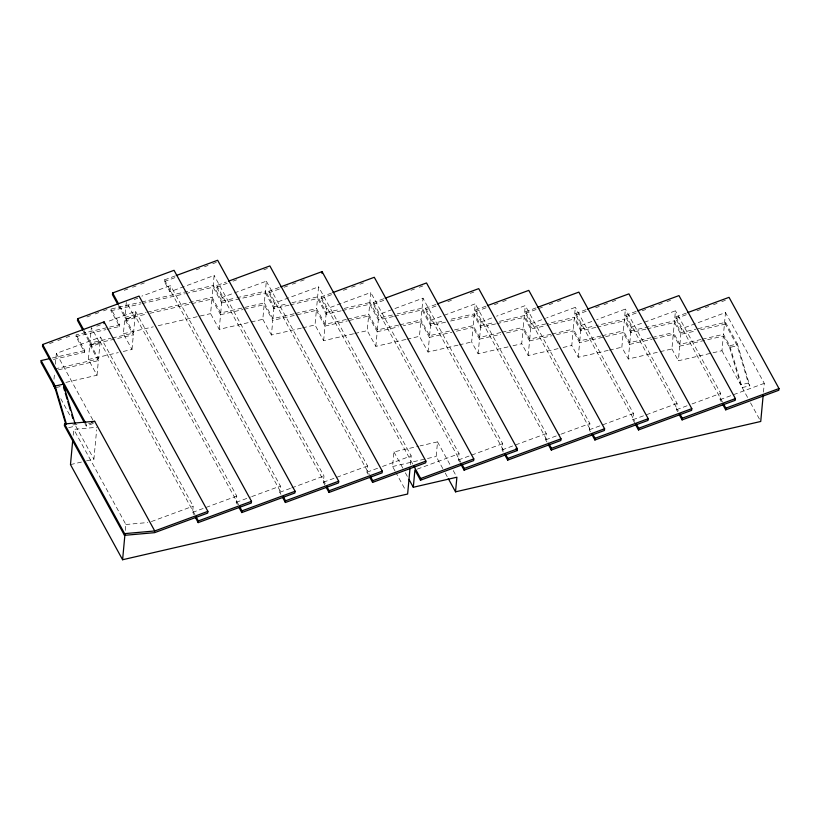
<?xml version="1.0" encoding="UTF-8"?>
<svg xmlns="http://www.w3.org/2000/svg" width="820" height="820" viewBox="0 0 820 820"><rect width="100%" height="100%" fill="white"/><g stroke="black" fill="none" stroke-linecap="round" stroke-linejoin="round"><path stroke-width="0.61" stroke-dasharray="4.1 3.07" d="M53.987 379.188L54.55 373.1M55.37 364.193L56.375 353.389L100.552 337.102L193.171 506.145L192.587 512.387L193.715 514.437M53.454 359.447L84.603 352.272L75.983 336.548L76.147 334.785L119.751 324.74L111.13 309.017L141.04 302.119M73.195 435.266L73.749 429.352L96.873 427.302M84.603 352.272L84.767 350.519L76.147 334.785M65.877 382.407L97.016 375.232L88.406 359.508L89.759 344.882L133.363 334.827L124.742 319.103L147.169 313.937M84.152 330.634L91.85 344.697L91.696 346.399L99.978 343.334L91.358 327.611L89.923 343.129L111.1 338.25M93.316 423.417L86.213 426.031L86.377 424.329M97.016 375.232L98.379 360.605L89.759 344.882M54.94 368.908L98.533 358.853L99.978 343.334M194.986 514.775L100.132 341.643L100.552 337.102M86.51 460.901L93.91 459.19L96.627 429.864M107.123 329.363L119.587 326.493L110.966 310.77L111.13 309.017M119.587 326.493L119.751 324.74M123.287 351.462L131.999 349.453L123.389 333.73L124.742 319.103M126.27 302.693L124.906 317.35L146.083 312.471M119.73 305.942L126.833 318.918L126.68 320.62L134.962 317.565L126.341 301.832M131.999 349.453L133.363 334.827M112.35 337.953L133.527 333.074L134.962 317.565M238.589 504.73L135.115 315.864L135.536 311.323L106.887 321.891M125.316 530.407L125.87 524.492L73.749 429.352M184.274 286.498L169.945 291.787L164.349 281.557L164.502 279.866L175.131 275.94M169.945 291.787L170.529 285.544L141.87 296.112M244.227 309.273L264.163 304.671L262.8 319.298L219.207 329.353L210.586 313.619L211.939 299.003L148.41 313.65M220.723 312.973L222.159 297.455L266.336 281.168L264.327 302.918L220.723 312.973L212.103 297.25L214.122 275.489L185.463 286.057M222.159 297.455L216.562 287.236L216.716 285.534L226.166 282.049M219.207 329.353L220.559 314.726L211.939 299.003M236.888 297.732L265.536 291.131L265.372 292.883L221.769 302.928L221.933 301.176L213.323 285.452L142.29 301.832M237.308 504.382L236.191 502.342L236.765 496.1L135.536 311.323M294.113 313.763L272.937 318.642L274.372 303.133L268.776 292.904L268.939 291.213L279.558 287.287M301.319 328.133L271.42 335.021L272.773 320.394L264.163 304.671M288.937 305.163L273.983 308.607L274.146 306.854L265.536 291.131M280.911 494.327L279.794 492.287L280.368 486.045L170.529 285.544M353.533 333.801L323.633 340.7L315.013 324.966L316.377 310.349L272.773 320.394M346.327 319.431L325.151 324.32L316.54 308.597L318.56 286.836L274.372 303.133M325.151 324.32L326.596 308.802L320.989 298.582L321.153 296.881L331.782 292.965M323.633 340.7L324.986 326.073L316.377 310.349M341.151 310.831L326.206 314.275L326.37 312.522L317.75 296.799L289.101 303.4M325.068 485.296L323.387 482.232L323.972 475.989L214.122 275.489M405.746 339.48L375.847 346.368L367.237 330.644L368.59 316.018L348.654 320.62M398.54 325.109L377.364 329.988L368.754 314.265L370.773 292.514L326.596 308.802M393.364 316.51L378.42 319.954L369.799 304.23L369.963 302.478L341.315 309.079M377.364 329.988L378.809 314.48L373.202 304.251L373.366 302.559L383.996 298.634M375.847 346.368L377.2 331.741L368.59 316.018M368.108 474.226L366.991 472.176L367.565 465.944L266.336 281.168M394.984 470.936L392.575 466.539L393.938 451.912L418.846 446.172M457.96 345.148L428.06 352.046L419.45 336.313L420.803 321.696L403.368 325.714M449.514 331.065L429.588 335.667L420.967 319.933L422.987 298.183L378.809 314.48M445.578 322.178L430.633 325.622L422.013 309.898L422.177 308.146L397.269 313.886M410.348 464.694L411.168 455.889L318.56 286.836M429.588 335.667L431.023 320.148L425.426 309.929L425.58 308.228L436.209 304.312M428.06 352.046L429.424 337.42L420.803 321.696M430.633 325.622L430.797 323.869L422.177 308.146M442.831 468.64L436.178 456.484L437.531 441.867L420.096 445.885M459.62 461.988L458.503 459.938L459.077 453.696L370.773 292.514M508.021 346.891L478.121 353.789L471.664 341.991L473.017 327.364L453.091 331.967M500.825 332.52L479.649 337.409L473.181 325.612L475.2 303.861L431.023 320.148M479.649 337.409L481.084 321.891L475.487 311.672L475.641 309.97L486.27 306.055M478.121 353.789L479.485 339.162L473.017 327.364M495.639 323.92L480.694 327.364L480.858 325.612L474.39 313.824L449.483 319.564M503.213 451.933L502.096 449.883L502.68 443.651L422.987 298.183M558.082 348.633L528.182 355.521L521.725 343.734L523.078 329.107L505.643 333.125M550.886 334.263L529.71 339.152L523.242 327.354L525.261 305.604L496.602 316.171M529.71 339.152L531.145 323.633L525.548 313.414L525.702 311.713L536.331 307.797M528.182 355.521L529.546 340.905L523.078 329.107M546.817 441.877L545.7 439.838L546.274 433.595L475.2 303.861M608.143 350.376L578.243 357.264L571.786 345.476L573.139 330.849L553.213 335.441M600.947 336.005L579.771 340.894L573.303 329.097L575.322 307.346L546.663 317.914M595.761 327.405L580.816 330.849L574.359 319.062L574.523 317.299L547.114 323.623M579.771 340.894L581.206 325.376L575.609 315.157L575.763 313.455L586.392 309.529M578.243 357.264L579.607 342.647L573.139 330.849M580.816 330.849L580.98 329.097L574.523 317.299M590.42 431.822L589.293 429.782L589.877 423.54L525.261 305.604M653.335 338.926L673.261 334.334L671.908 348.961L628.304 359.006L621.847 347.219L623.2 332.592L579.607 342.647M651.008 337.748L629.832 342.627L623.364 330.839L625.383 309.079L596.724 319.646M645.832 329.148L630.877 332.592L624.42 320.805L624.584 319.041L595.925 325.653M629.832 342.627L631.267 327.118L625.67 316.899L625.824 315.198L636.453 311.272M628.304 359.006L629.668 344.39L623.2 332.592M630.877 332.592L631.041 330.839L624.584 319.041M634.577 422.792L632.896 419.727L633.481 413.485L575.322 307.346M701.069 339.49L679.893 344.369L673.425 332.582L675.444 310.821L631.267 327.118M679.893 344.369L681.328 328.861L675.731 318.642L675.885 316.94L686.514 313.014M679.729 346.132L723.332 336.077L721.969 350.704L678.376 360.749L679.729 346.132L673.261 334.334M677.617 411.722L676.5 409.682L677.074 403.44L625.383 309.079M747.563 397.413L742.172 387.573L729.739 345.722L723.486 334.324L725.505 312.563L681.328 328.861M742.172 387.573L749.798 385.81L748.301 383.083L737.2 345.722L725.362 324.095L725.515 322.342L697.143 328.881M721.221 401.667L720.093 399.627L720.678 393.385L675.444 310.821M763.461 392.134L764.281 383.329L725.505 312.563M124.271 290.311L127.817 289.009M132.543 287.266L136.089 285.954M140.814 284.212L144.361 282.91M164.349 281.557L176.156 277.211M196.236 269.8L199.772 268.499M204.498 266.756L208.044 265.444M212.769 263.702L216.306 262.4M86.93 316.961L90.477 315.659M95.202 313.916L98.738 312.604M103.463 310.862L107.01 309.56M134.183 299.536L137.729 298.224M49.579 343.611L53.126 342.299M57.851 340.556L61.397 339.255M66.123 337.512L69.659 336.2M96.832 326.186L100.378 324.874M126.833 318.918L135.115 315.864M216.562 287.236L228.37 282.88M233.095 281.137L236.642 279.835M263.804 269.811L267.34 268.509M91.85 344.697L100.132 341.643M268.776 292.904L279.405 288.988M284.13 287.246L287.676 285.944M292.391 284.202L295.938 282.89M300.663 281.147L304.21 279.845M320.989 298.582L331.618 294.657M343.426 290.311L346.973 288.999M351.698 287.256L355.244 285.954M359.959 284.212L363.506 282.9M373.202 304.251L383.832 300.335M410.994 290.321L414.541 289.009M419.266 287.266L422.812 285.965M425.426 309.929L437.234 305.573M447.863 301.657L451.4 300.345M470.301 293.375L473.847 292.074M475.487 311.672L487.295 307.315M494.378 304.702L497.924 303.4M502.65 301.657L506.186 300.345M481.084 321.891L491.826 317.924M525.548 313.414L537.356 309.058M538.535 308.617L544.439 306.444M549.164 304.702L552.711 303.4M557.436 301.657L560.972 300.345M531.145 323.633L545.474 318.355M575.609 315.157L587.417 310.8M595.679 307.746L599.225 306.444M603.95 304.702L607.497 303.39M612.222 301.657L615.758 300.345M581.206 325.376L591.948 321.409M625.67 316.899L637.478 312.543M642.203 310.8L645.74 309.488M650.465 307.746L654.011 306.444M658.737 304.702L662.283 303.39M666.998 301.657L670.545 300.345M675.731 318.642L686.361 314.716M696.99 310.8L700.526 309.488M705.251 307.746L708.798 306.444M713.523 304.702L717.059 303.39M721.784 301.647L725.331 300.345M151.382 521.561L193.171 506.145M192.587 512.387L236.765 496.1M236.191 502.342L250.52 497.053M251.709 496.612L280.368 486.045M279.794 492.287L290.536 488.32M291.736 487.879L323.972 475.989M323.387 482.232L367.565 465.944M366.991 472.176L377.733 468.22M382.509 466.457L411.168 455.889M417.288 469.112L459.077 453.696M458.503 459.938L470.434 455.53M471.633 455.1L502.68 443.651M502.096 449.883L546.274 433.595M545.7 439.838L560.029 434.549M561.218 434.108L589.877 423.54M589.293 429.782L633.481 413.485M632.896 419.727L677.074 403.44M676.5 409.682L687.242 405.715M692.018 403.952L720.678 393.385M720.093 399.627L764.281 383.329M110.966 310.77L140.876 303.871M142.126 303.584L184.49 293.816M185.74 293.529L213.159 287.205L221.769 302.928M147.333 312.184L212.103 297.25M221.933 301.176L235.637 298.019M75.983 336.548L105.882 329.65M123.389 333.73L153.289 326.832M158.27 325.683L210.586 313.619M220.559 314.726L242.986 309.56M52.377 357.981L84.767 350.519M274.146 306.854L287.851 303.697M290.178 304.876L317.586 298.552L326.206 314.275M88.406 359.508L118.295 352.61M295.364 313.476L316.54 308.597M58.507 369.799L98.379 360.605M326.37 312.522L340.064 309.365M342.401 310.544L369.799 304.23M302.559 327.846L315.013 324.966M347.577 319.144L368.754 314.265M56.139 387.553L60.803 386.476M324.986 326.073L347.413 320.907M392.288 315.044L378.584 318.201L369.963 302.478M394.615 316.223L422.013 309.898M354.773 333.514L367.237 330.644M399.791 324.822L420.967 319.933M377.2 331.741L398.387 326.862M430.797 323.869L444.501 320.712M450.559 321.03L474.237 315.577L480.694 327.364M406.986 339.193L419.45 336.313M454.495 329.917L473.181 325.612M429.424 337.42L451.84 332.254M480.858 325.612L494.562 322.455M499.544 321.307L524.462 315.556L530.919 327.354L545.864 323.91M496.889 323.633L524.298 317.319L530.755 329.107L545.7 325.663M68.736 427.64L75.737 426.031L93.91 459.19M502.065 332.233L523.242 327.354M479.485 339.162L500.661 334.283M459.21 344.861L471.664 341.991M546.95 325.376L574.359 319.062M552.126 333.976L573.303 329.097M529.546 340.905L551.962 335.728M580.98 329.097L594.684 325.94M513.002 345.743L521.725 343.734M597.011 327.118L624.42 320.805M602.188 335.718L623.364 330.839M631.041 330.839L674.645 320.784L681.102 332.582L695.913 329.168M563.063 347.485L571.786 345.476M647.072 328.861L674.481 322.547L680.938 334.334L695.749 330.921M70.479 464.602L81.58 462.039M652.248 337.461L673.425 332.582M629.668 344.39L652.084 339.213M609.393 350.089L621.847 347.219M700.68 329.784L725.362 324.095M702.309 339.203L723.486 334.324M729.739 345.722L737.364 343.959L749.798 385.81M723.332 336.077L729.574 347.475L737.2 345.722M721.969 350.704L740.675 384.846L748.301 383.083M392.575 466.539L436.178 456.484M72.877 424.893L78.935 424.36M88.642 423.499L90.979 423.284M125.87 524.492L147.774 522.545M725.515 322.342L737.364 343.959M750.556 402.876L759.545 419.276M675.885 316.94L722.492 402.015M671.908 348.961L678.376 360.749M625.824 315.198L678.335 411.045M575.763 313.455L634.731 421.101M525.702 311.713L591.138 431.146M475.641 309.97L548.098 442.226M425.58 308.228L504.495 452.271M373.366 302.559L460.891 462.326M437.531 441.867L450.241 465.063M453.265 470.577L456.289 476.102M445.25 473.058L447.669 477.476M321.153 296.881L413.075 464.684M393.938 451.912L402.968 468.404M405.377 472.802L408.985 479.392M395.588 472.033L405.828 490.719M268.939 291.213L369.389 474.565M265.372 292.883L273.983 308.607M264.327 302.918L272.937 318.642M262.8 319.298L271.42 335.021M216.716 285.534L325.232 483.595M164.502 279.866L281.629 493.65M118.387 305.481L133.527 333.074M83.404 331.26L98.533 358.853M56.375 353.389L93.265 420.732M85.003 423.817L86.213 426.031M60.772 398.704L70.571 416.591M729.574 347.475L740.675 384.846"/><path stroke-width="1.23" d="M49.887 358.555L41.164 360.564L41 362.327L54.971 387.819L65.713 423.981M207.89 511.362L154.744 530.96L94.659 421.275L64.544 423.95L64.38 425.641L124.476 535.337L154.59 532.662L207.737 513.064L207.89 511.362L104.078 321.87L42.65 344.523L42.496 346.224L84.398 422.71M53.648 382.848L53.423 385.287L55.873 389.756M195.396 517.502L198.194 522.606L251.34 503.008L251.494 501.317L139.062 296.092L77.633 318.744L77.48 320.446L82.81 330.173M72.754 439.981L70.479 464.602L122.6 559.742L407.632 494.019L410.02 468.22M103.925 323.572L104.078 321.87M238.989 507.447L241.787 512.561L294.933 492.963L295.097 491.262L174.045 270.313L112.617 292.965L112.463 294.667L117.793 304.394M124.476 535.337L124.63 533.635L64.544 423.95M122.6 559.742L124.988 533.943M198.194 522.606L198.348 520.915L196.113 516.826M241.787 512.561L241.951 510.86L239.707 506.77M176.31 275.51L217.648 260.258L338.691 481.207L338.537 482.908L285.391 502.506L285.544 500.805L283.31 496.715M321.922 273.306L322.075 271.604L280.747 286.856M228.534 281.178L269.862 265.936L382.294 471.151L382.13 472.853L328.994 492.451L329.148 490.749L326.913 486.67M322.075 271.604L425.898 461.106L425.734 462.808L372.587 482.406L372.752 480.704L370.507 476.615M763.133 395.67L760.734 421.47L455.541 491.836L456.894 477.209L413.3 487.264L414.899 469.993L420.496 480.212L473.642 460.614L473.796 458.913L374.289 277.283L332.961 292.525M420.496 480.212L420.66 478.511L413.659 465.75M385.174 298.203L426.513 282.951L517.399 448.858L517.246 450.559L464.099 470.157L464.253 468.456L462.019 464.376M437.388 303.871L478.726 288.63L561.003 438.813L560.839 440.514L507.703 460.112L507.857 458.411L505.612 454.321M487.449 305.614L528.787 290.372L604.596 428.757L604.442 430.459L551.296 450.057L551.46 448.355L549.216 444.266M537.51 307.356L578.848 292.115L648.2 418.702L648.046 420.404L594.9 440.002L595.053 438.3L592.819 434.21M587.571 309.099L628.909 293.857L691.803 408.657L691.639 410.348L638.493 429.946L638.657 428.255L636.412 424.165M637.632 310.841L678.97 295.6L735.396 398.602L735.243 400.303L682.096 419.901L682.26 418.2L680.016 414.11M687.693 312.584L729.031 297.342L779 388.547L778.846 390.248L725.7 409.846L725.854 408.145L723.619 404.055M91.645 422.382L94.659 421.275M198.348 520.915L251.494 501.317M241.951 510.86L295.097 491.262M285.544 500.805L338.691 481.207M329.148 490.749L382.294 471.151M372.752 480.704L425.898 461.106M420.66 478.511L473.796 458.913M464.253 468.456L517.399 448.858M507.857 458.411L561.003 438.813M551.46 448.355L604.596 428.757M595.053 438.3L648.2 418.702M638.657 428.255L691.803 408.657M682.26 418.2L735.396 398.602M725.854 408.145L779 388.547M41.164 360.564L55.135 386.066L63.304 384.18L75.02 423.622M124.63 533.635L154.744 530.96M722.902 404.731L725.7 409.846M679.298 414.787L682.096 419.901M635.695 424.842L638.493 429.946M591.538 433.872L594.9 440.002M548.498 444.942L551.296 450.057M516.016 448.314L517.246 450.559M504.894 454.997L507.703 460.112M460.737 464.028L464.099 470.157M448.273 478.572L455.541 491.836M408.985 479.392L413.3 487.264M369.789 477.291L372.587 482.406M326.186 487.346L328.994 492.451M282.592 497.391L285.391 502.506M112.617 292.965L118.541 303.779M77.633 318.744L83.558 329.558M42.65 344.523L85.762 423.222M63.499 387.142L64.575 390.761M65.293 393.169L67.086 399.196M67.804 401.605L70.305 410.041M71.74 414.858L72.816 418.477M55.135 386.066L66.502 424.329"/></g></svg>
